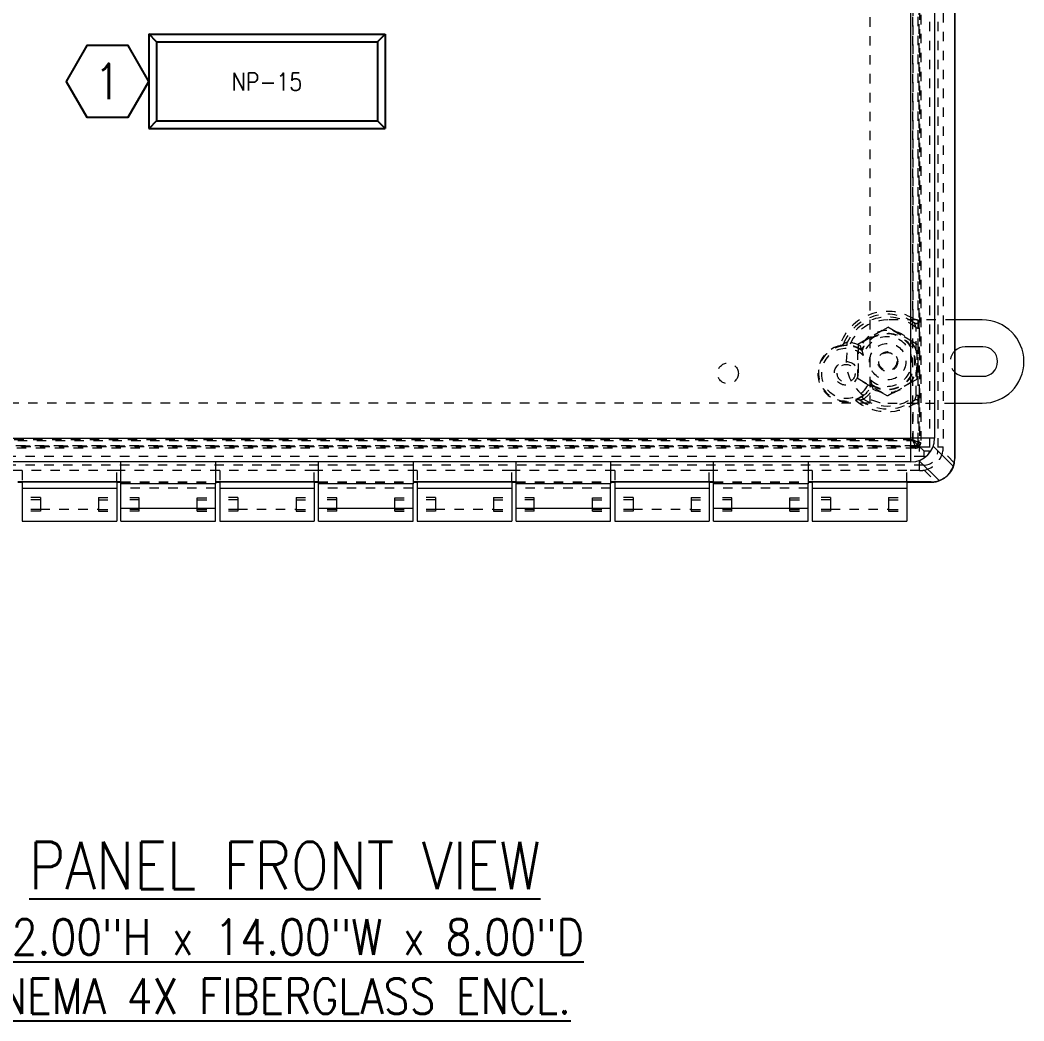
# Model space of a CAD drawing. Header units: inches. Extents: x -1 to 303, y -2 to 61.
# Drawn here: x 19.72 to 30.34, y 20.85 to 31.43 of the extents above; entities that cross this region are included whole.
import ezdxf
from ezdxf.enums import TextEntityAlignment as Align

# ---------------------------------------------------------------- set-up
doc = ezdxf.new("R2010")
doc.units = ezdxf.units.IN
doc.header["$LTSCALE"] = 0.75
doc.header["$MEASUREMENT"] = 0
doc.linetypes.add('HIDDEN', pattern=[0.1875, 0.125, -0.0625])
for name, color, linetype in [('BODY', 3, 'Continuous'), ('E-POWR-IDEN', 11, 'Continuous'), ('FRONT_DOOR', 1, 'Continuous'), ('PANEL', 150, 'Continuous'), ('PITEM', 20, 'Continuous')]:
    doc.layers.add(name, color=color, linetype=linetype)
doc.layers.add('G-Anno-Std-Note @ 4', color=151, linetype='Continuous', lineweight=25)
doc.styles.add('Note', font='romans.shx', dxfattribs={"width": 0.75})
doc.styles.add('ROMANS', font='romans.shx', dxfattribs={"width": 0.85})

# ---------------------------------------------------------------- blocks, each defined once
blk = doc.blocks.new('Anno_Hexagon')
at = {"color": 0, "linetype": 'ByBlock', "lineweight": -2}
blk.add_lwpolyline([(1.167, 0), (0.583, 1.01), (-0.583, 1.01), (-1.167, 0), (-0.583, -1.01), (0.583, -1.01)], close=True, dxfattribs=at)
at = {"color": 0, "linetype": 'ByBlock', "lineweight": -2, "style": 'Note', "width": 0.85}
blk.add_attdef('ID', text='', height=1, dxfattribs=at).set_placement((0, 0), align=Align.MIDDLE)
blk = doc.blocks.new('NP_1X2-25')
for p, q in [((-1.167, 0.918), (-1.25, 1.001)), ((1.168, 0.918), (1.25, 1)), ((-1.167, 0.082), (-1.25, -0.001)), ((1.168, 0.082), (1.25, 0))]:
    blk.add_line(p, q)
at = {"linetype": 'Continuous', "ltscale": 2}
for p, q in [((-1.25, 1), (-1.25, 0)), ((-1.25, 1), (1.25, 1)), ((1.25, 1), (1.25, 0)), ((-1.167, 0.918), (-1.167, 0.082)), ((-1.167, 0.918), (1.168, 0.918)), ((1.168, 0.918), (1.168, 0.082)), ((-1.25, 0), (1.25, 0)), ((-1.167, 0.082), (1.168, 0.082))]:
    blk.add_line(p, q, dxfattribs=at)
at = {"layer": 'PITEM', "style": 'ROMANS', "width": 0.85}
blk.add_attdef('NP-NO', text='', height=0.188, dxfattribs=at).set_placement((0, 0.496), align=Align.MIDDLE)

msp = doc.modelspace()

# ---------------------------------------------------------------- linework, layer by layer
at = {"layer": 'BODY', "linetype": 'Continuous', "lineweight": 15}
for p, q in [((29.6058796, 26.7947633), (29.6058796, 38.8403995)), ((29.8958796, 28.2598015), (29.6058796, 28.2598015)), ((29.9008797, 27.9758015), (29.7128799, 27.9758015)), ((29.7128799, 27.6638014), (29.9008797, 27.6638014)), ((29.6058796, 27.3798014), (29.8958796, 27.3798014)), ((19.6978798, 26.5448013), (19.7418799, 26.5448013)), ((19.7418799, 26.5448013), (19.7418799, 26.4828014)), ((20.7418798, 26.5448013), (20.7868799, 26.5448013)), ((20.7418798, 26.5448013), (20.7418798, 26.4828014)), ((21.7868798, 26.5448013), (21.8308799, 26.5448013)), ((21.8308799, 26.5448013), (21.8308799, 26.4828014)), ((22.8308798, 26.5448013), (22.8758798, 26.5448013)), ((22.8308798, 26.5448013), (22.8308798, 26.4828014)), ((23.8758798, 26.5448013), (23.9198798, 26.5448013)), ((23.9198798, 26.5448013), (23.9198798, 26.4828014)), ((24.9198799, 26.5448013), (24.9648798, 26.5448013)), ((24.9198799, 26.5448013), (24.9198799, 26.4828014)), ((25.9648797, 26.5448013), (26.0088798, 26.5448013)), ((26.0088798, 26.5448013), (26.0088798, 26.4828014)), ((27.0088797, 26.5448013), (27.0538797, 26.5448013)), ((27.0088797, 26.5448013), (27.0088797, 26.4828014)), ((28.0538799, 26.5448013), (28.0978797, 26.5448013)), ((28.0978797, 26.5448013), (28.0978797, 26.4828014)), ((29.0978796, 26.5448013), (29.3559179, 26.5448013)), ((29.0978796, 26.5448013), (29.0978796, 26.4828014)), ((19.7418799, 26.4828014), (20.7418798, 26.4828014)), ((19.7418799, 26.4828014), (19.7418799, 26.1328015)), ((20.7418798, 26.4828014), (20.7418798, 26.1328015)), ((21.8308799, 26.4828014), (22.8308798, 26.4828014)), ((21.8308799, 26.4828014), (21.8308799, 26.1328015)), ((22.8308798, 26.4828014), (22.8308798, 26.1328015)), ((23.9198798, 26.4828014), (24.9198799, 26.4828014)), ((23.9198798, 26.4828014), (23.9198798, 26.1328015)), ((24.9198799, 26.4828014), (24.9198799, 26.1328015)), ((26.0088798, 26.4828014), (27.0088797, 26.4828014)), ((26.0088798, 26.4828014), (26.0088798, 26.1328015)), ((27.0088797, 26.4828014), (27.0088797, 26.1328015)), ((28.0978797, 26.4828014), (29.0978796, 26.4828014)), ((28.0978797, 26.4828014), (28.0978797, 26.1328015)), ((29.0978796, 26.4828014), (29.0978796, 26.1328015)), ((19.7418799, 26.1328015), (20.7418798, 26.1328015)), ((21.8308799, 26.1328015), (22.8308798, 26.1328015)), ((23.9198798, 26.1328015), (24.9198799, 26.1328015)), ((26.0088798, 26.1328015), (27.0088797, 26.1328015)), ((28.0978797, 26.1328015), (29.0978796, 26.1328015))]:
    msp.add_line(p, q, dxfattribs=at)
at = {"layer": 'BODY', "linetype": 'HIDDEN', "lineweight": 0}
for p, q in [((29.2332168, 38.5335294), (29.2332168, 26.9174647)), ((29.4832166, 38.5054472), (29.4832166, 26.9174647)), ((29.2260689, 37.3860848), (29.2260689, 28.2533072)), ((29.1660782, 28.2729506), (29.1660782, 37.3664517)), ((29.6058796, 28.2598015), (28.8958797, 28.2598015)), ((29.2260783, 28.2533007), (29.2260692, 28.2533072)), ((28.57838, 28.0031102), (28.8958797, 28.1864189)), ((28.8958797, 28.180068), (28.5838799, 27.9999346)), ((28.8958797, 28.1864189), (29.21338, 28.0031102)), ((29.2078801, 27.9999346), (28.8958797, 28.180068)), ((29.1971302, 28.176524), (29.2271255, 28.176524)), ((29.1971302, 27.9371975), (29.1971302, 28.176524)), ((29.2271255, 28.176524), (29.2271255, 27.4634723)), ((28.57838, 27.6364927), (28.57838, 28.0031102)), ((28.5838799, 27.9999346), (28.5838799, 27.6396683)), ((29.2078801, 27.6396683), (29.2078801, 27.9999346)), ((29.21338, 28.0031102), (29.21338, 27.6364927)), ((28.8958797, 27.453184), (28.57838, 27.6364927)), ((28.5838799, 27.6396683), (28.8958797, 27.4595349)), ((28.8958797, 27.4595349), (29.2078801, 27.6396683)), ((29.21338, 27.6364927), (28.8958797, 27.453184)), ((29.1971302, 27.4634723), (29.1971302, 27.702799)), ((29.1971302, 27.4634723), (29.2271255, 27.4634723)), ((28.8958797, 27.3798014), (29.6058796, 27.3798014)), ((29.1660782, 26.984603), (29.1660782, 27.3670459)), ((29.2260689, 27.3866891), (29.2260689, 26.924612)), ((29.2260692, 27.3866892), (29.2260783, 27.3866957)), ((15.4956814, 26.984603), (29.1660782, 26.984603)), ((29.2332168, 26.9174647), (15.4285429, 26.9174647)), ((29.2260689, 26.924612), (15.4356907, 26.924612)), ((29.2260689, 26.924612), (29.2758799, 26.8748013)), ((29.2332168, 26.9174647), (29.4832166, 26.9174647)), ((29.2332168, 26.6674646), (29.2332168, 26.9174647)), ((29.2758799, 26.8748013), (29.3358799, 26.8748013)), ((29.2758799, 26.8748013), (29.2758799, 26.8148013)), ((29.5994105, 26.7509299), (29.4789369, 26.8714034)), ((29.6058796, 26.7947633), (29.6037852, 26.796858)), ((19.7418799, 26.6674646), (18.6528799, 26.6674646)), ((19.7418799, 26.6674646), (19.7418799, 26.546896)), ((20.7418798, 26.6674646), (19.7418799, 26.6674646)), ((20.7418798, 26.546896), (20.7418798, 26.6674646)), ((21.8308799, 26.6674646), (20.7418798, 26.6674646)), ((21.8308799, 26.6674646), (21.8308799, 26.546896)), ((22.8308798, 26.6674646), (21.8308799, 26.6674646)), ((22.8308798, 26.546896), (22.8308798, 26.6674646)), ((23.9198798, 26.6674646), (22.8308798, 26.6674646)), ((23.9198798, 26.6674646), (23.9198798, 26.546896)), ((24.9198799, 26.6674646), (23.9198798, 26.6674646)), ((24.9198799, 26.546896), (24.9198799, 26.6674646)), ((26.0088798, 26.6674646), (24.9198799, 26.6674646)), ((26.0088798, 26.6674646), (26.0088798, 26.546896)), ((27.0088797, 26.6674646), (26.0088798, 26.6674646)), ((27.0088797, 26.546896), (27.0088797, 26.6674646)), ((28.0978797, 26.6674646), (27.0088797, 26.6674646)), ((28.0978797, 26.6674646), (28.0978797, 26.546896)), ((29.0978796, 26.6674646), (28.0978797, 26.6674646)), ((29.0978796, 26.546896), (29.0978796, 26.6674646)), ((29.2332168, 26.6674646), (29.0978796, 26.6674646)), ((29.2792778, 26.6717446), (29.3997513, 26.551271)), ((19.7418799, 26.546896), (19.7418799, 26.5448013)), ((20.7418798, 26.546896), (20.7418798, 26.5448013)), ((20.7868799, 26.546896), (21.7868798, 26.546896)), ((20.7868799, 26.5448013), (21.7868798, 26.5448013)), ((21.8308799, 26.546896), (21.8308799, 26.5448013)), ((22.8308798, 26.546896), (22.8308798, 26.5448013)), ((22.8758798, 26.546896), (23.8758798, 26.546896)), ((22.8758798, 26.5448013), (23.8758798, 26.5448013)), ((23.9198798, 26.546896), (23.9198798, 26.5448013)), ((24.9198799, 26.546896), (24.9198799, 26.5448013)), ((24.9648798, 26.546896), (25.9648797, 26.546896)), ((24.9648798, 26.5448013), (25.9648797, 26.5448013)), ((26.0088798, 26.546896), (26.0088798, 26.5448013)), ((27.0088797, 26.546896), (27.0088797, 26.5448013)), ((27.0538797, 26.546896), (28.0538799, 26.546896)), ((27.0538797, 26.5448013), (28.0538799, 26.5448013)), ((28.0978797, 26.546896), (28.0978797, 26.5448013)), ((29.0978796, 26.546896), (29.0978796, 26.5448013)), ((29.3538235, 26.546896), (29.3559179, 26.5448013)), ((19.9348799, 26.3825726), (19.7418799, 26.3825726)), ((19.9348799, 26.3598014), (19.7418799, 26.3598014)), ((19.9348799, 26.3825726), (19.9348799, 26.3598014)), ((19.9348799, 26.3598014), (19.9348799, 26.2558015)), ((20.5488799, 26.3825726), (20.5488799, 26.3598014)), ((20.5488799, 26.3825726), (20.7418798, 26.3825726)), ((20.5488799, 26.3598014), (20.5488799, 26.2558015)), ((20.5488799, 26.3598014), (20.7418798, 26.3598014)), ((22.0238798, 26.3825726), (21.8308799, 26.3825726)), ((22.0238798, 26.3598014), (21.8308799, 26.3598014)), ((22.0238798, 26.3825726), (22.0238798, 26.3598014)), ((22.0238798, 26.3598014), (22.0238798, 26.2558015)), ((22.6378798, 26.3825726), (22.6378798, 26.3598014)), ((22.6378798, 26.3825726), (22.8308798, 26.3825726)), ((22.6378798, 26.3598014), (22.8308798, 26.3598014)), ((22.6378798, 26.3598014), (22.6378798, 26.2558015)), ((24.1128798, 26.3825726), (23.9198798, 26.3825726)), ((24.1128798, 26.3598014), (23.9198798, 26.3598014)), ((24.1128798, 26.3825726), (24.1128798, 26.3598014)), ((24.1128798, 26.3598014), (24.1128798, 26.2558015)), ((24.7268798, 26.3825726), (24.7268798, 26.3598014)), ((24.7268798, 26.3825726), (24.9198799, 26.3825726)), ((24.7268798, 26.3598014), (24.7268798, 26.2558015)), ((24.7268798, 26.3598014), (24.9198799, 26.3598014)), ((26.2018797, 26.3825726), (26.0088798, 26.3825726)), ((26.2018797, 26.3598014), (26.0088798, 26.3598014)), ((26.2018797, 26.3825726), (26.2018797, 26.3598014)), ((26.2018797, 26.3598014), (26.2018797, 26.2558015)), ((26.8158797, 26.3825726), (26.8158797, 26.3598014)), ((26.8158797, 26.3825726), (27.0088797, 26.3825726)), ((26.8158797, 26.3598014), (27.0088797, 26.3598014)), ((26.8158797, 26.3598014), (26.8158797, 26.2558015)), ((28.2908797, 26.3825726), (28.0978797, 26.3825726)), ((28.2908797, 26.3598014), (28.0978797, 26.3598014)), ((28.2908797, 26.3825726), (28.2908797, 26.3598014)), ((28.2908797, 26.3598014), (28.2908797, 26.2558015)), ((28.9048797, 26.3825726), (28.9048797, 26.3598014)), ((28.9048797, 26.3825726), (29.0978796, 26.3825726)), ((28.9048797, 26.3598014), (28.9048797, 26.2558015)), ((28.9048797, 26.3598014), (29.0978796, 26.3598014)), ((19.9348799, 26.2558015), (19.7418799, 26.2558015)), ((19.9348799, 26.2368202), (19.7418799, 26.2368202)), ((19.9348799, 26.2598413), (20.5488799, 26.2598413)), ((19.9348799, 26.2558015), (19.9348799, 26.2368202)), ((20.5488799, 26.2558015), (20.7418798, 26.2558015)), ((20.5488799, 26.2558015), (20.5488799, 26.2368202)), ((20.5488799, 26.2368202), (20.7418798, 26.2368202)), ((22.0238798, 26.2558015), (21.8308799, 26.2558015)), ((22.0238798, 26.2368202), (21.8308799, 26.2368202)), ((22.0238798, 26.2598413), (22.6378798, 26.2598413)), ((22.0238798, 26.2558015), (22.0238798, 26.2368202)), ((22.6378798, 26.2558015), (22.8308798, 26.2558015)), ((22.6378798, 26.2558015), (22.6378798, 26.2368202)), ((22.6378798, 26.2368202), (22.8308798, 26.2368202)), ((24.1128798, 26.2558015), (23.9198798, 26.2558015)), ((24.1128798, 26.2368202), (23.9198798, 26.2368202)), ((24.1128798, 26.2598413), (24.7268798, 26.2598413)), ((24.1128798, 26.2558015), (24.1128798, 26.2368202)), ((24.7268798, 26.2558015), (24.9198799, 26.2558015)), ((24.7268798, 26.2558015), (24.7268798, 26.2368202)), ((24.7268798, 26.2368202), (24.9198799, 26.2368202)), ((26.2018797, 26.2558015), (26.0088798, 26.2558015)), ((26.2018797, 26.2368202), (26.0088798, 26.2368202)), ((26.2018797, 26.2598413), (26.8158797, 26.2598413)), ((26.2018797, 26.2558015), (26.2018797, 26.2368202)), ((26.8158797, 26.2558015), (26.8158797, 26.2368202)), ((26.8158797, 26.2558015), (27.0088797, 26.2558015)), ((26.8158797, 26.2368202), (27.0088797, 26.2368202)), ((28.2908797, 26.2558015), (28.0978797, 26.2558015)), ((28.2908797, 26.2368202), (28.0978797, 26.2368202)), ((28.2908797, 26.2598413), (28.9048797, 26.2598413)), ((28.2908797, 26.2558015), (28.2908797, 26.2368202)), ((28.9048797, 26.2558015), (29.0978796, 26.2558015)), ((28.9048797, 26.2558015), (28.9048797, 26.2368202)), ((28.9048797, 26.2368202), (29.0978796, 26.2368202))]:
    msp.add_line(p, q, dxfattribs=at)
at = {"layer": 'BODY', "linetype": 'HIDDEN', "lineweight": 0, "flags": 128}
for points in [[(29.1505012, 28.2473118), (29.1508004, 28.2478043), (29.1516869, 28.2492633), (29.1531266, 28.2516326), (29.1550637, 28.2548211), (29.1574238, 28.2587062), (29.1601172, 28.263139), (29.1630393, 28.2679487), (29.1660782, 28.2729506)], [(28.4658457, 27.992746), (28.465868, 27.9934104), (28.4659272, 27.9951762), (28.4660211, 27.9979778), (28.4661455, 28.001709), (28.4662968, 28.0062304), (28.4664693, 28.0113716), (28.4666553, 28.0169393), (28.4668489, 28.0227246)], [(28.622393, 27.4479628), (28.6227643, 27.4474116), (28.6237517, 27.4459464), (28.6253186, 27.4436221), (28.6274054, 27.4405263), (28.6299339, 27.4367749), (28.6328091, 27.4325096), (28.6359225, 27.4278899), (28.6391579, 27.4230899)], [(29.1505012, 27.3926847), (29.1508004, 27.392192), (29.1516869, 27.3907329), (29.1531266, 27.3883637), (29.1550637, 27.3851752), (29.1574238, 27.3812901), (29.1601172, 27.3768575), (29.1630393, 27.3720478), (29.1660782, 27.3670459)], [(29.2260689, 26.924612), (29.2247395, 26.9259414), (29.2212055, 26.9294754), (29.2156, 26.9350812), (29.208133, 26.9425482), (29.1990855, 26.951596), (29.1887972, 26.961884), (29.1776554, 26.9730258), (29.1660782, 26.984603)]]:
    msp.add_lwpolyline(points, dxfattribs=at)
at = {"layer": 'BODY', "linetype": 'HIDDEN', "lineweight": 0}
for centre, radius in [((28.8958798, 27.8198014), 0.1925), ((28.8958798, 27.8198014), 0.105), ((28.8958798, 27.8198014), 0.095), ((28.4558798, 27.6949982), 0.095)]:
    msp.add_circle(centre, radius, dxfattribs=at)
for centre, radius, start, end in [((28.8908798, 27.8199982), 0.53, 58.71854932, 161.60987928), ((28.8908798, 27.8199982), 0.5, 54.84047997, 157.93182318), ((28.8958798, 27.8198014), 0.44, 90, 270), ((28.8908798, 27.8199982), 0.47, 49.33791712, 154.4478246), ((29.196069, 28.2533103), 0.0299999, 234.85297439, 359.99397015), ((29.196072, 28.253308), 0.0300063, 305.0541075, 359.98603951), ((28.8908798, 27.8199982), 0.32791, 20.94138718, 149.6730506), ((29.1960776, 28.2532988), 0.0299955, 234.84613465, 305.0554592), ((28.8908798, 27.8199982), 0.2979145, 236.60164374, 155.46303497), ((28.8908798, 27.8199982), 0.2923106, 235.3013613, 156.76331741), ((28.8908798, 27.8199982), 0.2623152, 226.41017061, 165.6545081), ((28.4558798, 27.6949982), 0.3, 103.08779029, 288.97688842), ((28.4558798, 27.6949982), 0.2923106, 55.3013613, 336.76331741), ((28.4558798, 27.6949982), 0.2623152, 46.41017061, 345.6545081), ((28.3997159, 28.0191228), 0.0299929, 279.81889113, 337.9295894), ((28.4558798, 27.6949982), 0.2979145, 56.60164374, 88.08296545), ((28.4558798, 27.6949982), 0.32791, 62.39162811, 88.08296545), ((29.7128798, 27.8198014), 0.156, 133.30622744, 226.69377256), ((28.8908798, 27.8199982), 0.32791, 242.39162811, 339.05861282), ((28.4558798, 27.6949982), 0.2979145, 303.98171326, 335.46303497), ((28.4558798, 27.6949982), 0.32791, 303.98171326, 329.6730506), ((28.8908798, 27.8199982), 0.53, 230.45479943, 301.28145068), ((28.5803539, 27.3905026), 0.0299932, 54.13631001, 112.24536733), ((28.8908798, 27.8199982), 0.5, 234.13285552, 305.15952003), ((28.8908798, 27.8199982), 0.47, 237.6168541, 310.66208288), ((29.196069, 27.3866859), 0.0299999, 0.00602985, 125.14702561), ((29.1960774, 27.3866983), 0.0299948, 55.65592202, 125.15410725), ((29.1991552, 27.3885832), 0.0266124, 7.37692684, 58.88989765), ((29.196073, 27.3866887), 0.0300053, 0.01307318, 55.65950029), ((29.2332166, 26.9174647), 0.25, 280.61710953, 349.38289047), ((29.2332166, 26.9174647), 0.25, 349.38289047, 0), ((29.2332166, 26.9174647), 0.25, 270, 280.61710953)]:
    msp.add_arc(centre, radius, start, end, dxfattribs=at)
at = {"layer": 'BODY', "linetype": 'Continuous', "lineweight": 15}
for centre, radius, start, end in [((29.8958798, 27.8198014), 0.44, 270, 90), ((29.7128798, 27.8198014), 0.156, 90, 133.30622744), ((29.9008798, 27.8198014), 0.156, 270, 90), ((29.7128798, 27.8198014), 0.156, 226.69377256, 270)]:
    msp.add_arc(centre, radius, start, end, dxfattribs=at)
at = {"layer": 'BODY', "linetype": 'HIDDEN', "lineweight": 0}
for centre, major_axis, ratio, start_param, end_param in [((29.3558417, 26.7948395), (0.1768305, -0.1768305), 0.9996954599, 5.497939437, 7.0684311773), ((29.347818, 26.8028632), (-0.2367507, 0.1006057), 0.9671936863, 3.3463969271, 3.5315481521), ((29.3552409, 26.7954403), (0.1767767, 0.1767767), 0.9893707306, 4.1122943353, 5.3124836255), ((29.347818, 26.8028632), (-0.1006057, 0.2367507), 0.9671936863, 2.7516371551, 2.9367883801)]:
    msp.add_ellipse(centre, major_axis=major_axis, ratio=ratio, start_param=start_param, end_param=end_param, dxfattribs=at)
for points, knots in [([(29.1660782, 28.2729506), (29.1731164, 28.2707811), (29.1818779, 28.2680804), (29.195941, 28.2635522), (29.2042599, 28.2607975), (29.2142031, 28.2574353), (29.2220716, 28.2547165), (29.2257226, 28.2534293), (29.2260201, 28.2533244), (29.2260689, 28.2533072)], [0, 0, 0, 0, 0.2304444187, 0.2868696749, 0.5005546388, 0.5521034488, 0.7513784944, 0.9592057134, 1, 1, 1, 1]), ([(29.2271255, 28.176524), (29.227125, 28.1782574), (29.2271219, 28.1888447), (29.2270647, 28.2067353), (29.2268897, 28.2271541), (29.2266596, 28.2416003), (29.2263854, 28.2512154), (29.2261808, 28.2526049), (29.2260783, 28.2533007)], [0, 0, 0, 0, 0.0483729925, 0.2954476664, 0.5000710602, 0.6739514839, 0.8367445418, 1, 1, 1, 1]), ([(29.1971302, 28.176524), (29.1967034, 28.1777541), (29.1941615, 28.1850816), (29.1899994, 28.1971145), (29.1852435, 28.2109211), (29.1818598, 28.2206945), (29.1801696, 28.2254316), (29.1791794, 28.2280515), (29.1789757, 28.2284469), (29.178807, 28.2287742)], [0, 0, 0, 0, 0.0570660003, 0.3399135169, 0.5576905837, 0.7264682797, 0.8688645205, 0.8914498083, 1, 1, 1, 1]), ([(28.4052056, 27.9906138), (28.4013285, 27.9899404), (28.3957189, 27.9889661), (28.3897806, 27.987621), (28.3879466, 27.9872056)], [0, 0, 0, 0, 0.6911593317, 1, 1, 1, 1]), ([(28.4048307, 27.9895692), (28.4048979, 27.9895408), (28.4051721, 27.9894249), (28.4103452, 27.9900398), (28.4241613, 27.9916232), (28.4436898, 27.9930355), (28.458512, 27.9928418), (28.4658457, 27.992746)], [0, 0, 0, 0, 0.0714174734, 0.2912334861, 0.531907454, 0.7683990304, 1, 1, 1, 1]), ([(28.4048307, 27.9895692), (28.4048638, 27.9896614), (28.4049886, 27.9900097), (28.4051136, 27.9903578), (28.4052056, 27.9906138)], [0, 0, 0, 0, 0.2647688856, 1, 1, 1, 1]), ([(28.4052056, 27.9906138), (28.4086225, 27.9915676), (28.416535, 27.9937765), (28.4236005, 28.0005859), (28.4267611, 28.0060242), (28.4277109, 28.008346), (28.4277298, 28.0083922)], [0, 0, 0, 0, 0.3128851925, 0.7245530589, 0.9945109607, 1, 1, 1, 1]), ([(28.4668489, 28.0227246), (28.4621349, 28.0212946), (28.4527946, 28.0184611), (28.4405254, 28.0135612), (28.4321859, 28.0098189), (28.4286847, 28.0082333), (28.4276156, 28.0078106), (28.4275454, 28.0078391), (28.427511, 28.0078531)], [0, 0, 0, 0, 0.2596993098, 0.5145696882, 0.7490294945, 0.8784930108, 0.9404590856, 1, 1, 1, 1]), ([(28.4277298, 28.0083922), (28.4276924, 28.0083002), (28.4276194, 28.0081204), (28.4275466, 28.0079408), (28.427511, 28.0078531)], [0, 0, 0, 0, 0.5117332812, 1, 1, 1, 1]), ([(28.6198691, 27.9437162), (28.6197625, 27.9440872), (28.6195499, 27.9448266), (28.618088, 27.9499117), (28.6154237, 27.9591899), (28.6117692, 27.9718836), (28.6090377, 27.9814364), (28.6078616, 27.9855012), (28.6078414, 27.9855709)], [0, 0, 0, 0, 0.1362143239, 0.2714872255, 0.4799761308, 0.7784253856, 0.9962051903, 1, 1, 1, 1]), ([(28.6222803, 27.9353237), (28.6223825, 27.9349684), (28.6225861, 27.9342601), (28.6239829, 27.9293999), (28.6266438, 27.9201395), (28.6310905, 27.9046721), (28.6347222, 27.8920027), (28.6367223, 27.8850661), (28.6367438, 27.8849915)], [0, 0, 0, 0, 0.11464661, 0.2285840585, 0.3991647208, 0.6697207699, 0.9964478803, 1, 1, 1, 1]), ([(29.1971302, 27.702799), (29.1971523, 27.7029182), (29.2077755, 27.7601871), (29.2115196, 27.8397097), (29.2008265, 27.9172705), (29.1971523, 27.9370783), (29.1971302, 27.9371975)], [0, 0, 0, 0, 0.0015463451, 0.7430123121, 0.9984536549, 1, 1, 1, 1]), ([(28.7100159, 27.6300048), (28.7100372, 27.6299303), (28.7120228, 27.6229896), (28.7156738, 27.6103258), (28.7201153, 27.5948567), (28.7227768, 27.5855965), (28.7241737, 27.5807362), (28.7243769, 27.5800281), (28.7244788, 27.5796729)], [0, 0, 0, 0, 0.0035453565, 0.3302772901, 0.6008360962, 0.771417045, 0.8853546849, 1, 1, 1, 1]), ([(28.7268906, 27.5712801), (28.7269973, 27.5709092), (28.72721, 27.5701698), (28.7286705, 27.5650845), (28.731338, 27.555807), (28.7349827, 27.5431106), (28.7377323, 27.533563), (28.7388977, 27.5294951), (28.7389177, 27.5294255)], [0, 0, 0, 0, 0.1362145953, 0.2714862575, 0.4799777489, 0.778424967, 0.9962080158, 1, 1, 1, 1]), ([(28.5534358, 27.4113033), (28.5575289, 27.4127711), (28.5632976, 27.4148398), (28.5683915, 27.4169609), (28.5698711, 27.417577)], [0, 0, 0, 0, 0.7095444929, 1, 1, 1, 1]), ([(28.622393, 27.4479628), (28.6164881, 27.4441468), (28.6049404, 27.4366842), (28.5894772, 27.4283532), (28.5779218, 27.4226616), (28.5702722, 27.4191124), (28.5694265, 27.4185483), (28.5689993, 27.4182634)], [0, 0, 0, 0, 0.2218737296, 0.4339068543, 0.6254405749, 0.8108011119, 1, 1, 1, 1]), ([(28.5698711, 27.417577), (28.5696572, 27.4177451), (28.5693663, 27.4179738), (28.5690761, 27.4182028), (28.5689993, 27.4182634)], [0, 0, 0, 0, 0.7352311623, 1, 1, 1, 1]), ([(28.5698711, 27.417577), (28.5732529, 27.4185791), (28.5811012, 27.4209046), (28.5907147, 27.4189074), (28.596298, 27.4159758), (28.5983573, 27.4144978), (28.598398, 27.4144686)], [0, 0, 0, 0, 0.311027314, 0.7218122726, 0.9945086543, 1, 1, 1, 1]), ([(28.5979257, 27.4148095), (28.5981157, 27.4148877), (28.5983444, 27.414982), (28.6006875, 27.4153299), (28.6050474, 27.4158954), (28.6140919, 27.4172503), (28.6258329, 27.4194575), (28.6346014, 27.4218477), (28.6391579, 27.4230899)], [0, 0, 0, 0, 0.132683237, 0.1597426264, 0.328352059, 0.520765409, 0.7509622794, 1, 1, 1, 1]), ([(28.5979257, 27.4148095), (28.5980026, 27.4147539), (28.5981599, 27.4146401), (28.5983174, 27.4145266), (28.598398, 27.4144686)], [0, 0, 0, 0, 0.4882668662, 1, 1, 1, 1]), ([(29.1971302, 27.4634723), (29.1946905, 27.456432), (29.1903516, 27.4439108), (29.1849109, 27.4281061), (29.1814743, 27.4181968), (29.1798283, 27.4136381), (29.1790622, 27.411657), (29.1788978, 27.411377), (29.178807, 27.4112223)], [0, 0, 0, 0, 0.3255369699, 0.578965805, 0.7640923059, 0.8733767173, 0.9300207212, 1, 1, 1, 1]), ([(29.2260783, 27.3866955), (29.2261336, 27.3869213), (29.226311, 27.3876459), (29.226593, 27.3950528), (29.226875, 27.4111268), (29.2270843, 27.4345482), (29.227111, 27.4533059), (29.2271255, 27.4634723)], [0, 0, 0, 0, 0.0885340561, 0.2841906624, 0.478663334, 0.717442862, 1, 1, 1, 1]), ([(29.2260689, 27.3866891), (29.2254616, 27.3864748), (29.2242654, 27.3860528), (29.2163044, 27.383277), (29.2041777, 27.3791585), (29.1870571, 27.3735221), (29.173333, 27.3692855), (29.1660782, 27.3670459)], [0, 0, 0, 0, 0.1846409396, 0.3636792449, 0.549743542, 0.7619869028, 1, 1, 1, 1])]:
    msp.add_open_spline(points, degree=3, knots=knots, dxfattribs=at)
for points in [[(28.6222803, 27.9353237), (28.6198691, 27.9437162)], [(28.7244788, 27.5796729), (28.7268906, 27.5712801)]]:
    msp.add_open_spline(points, degree=1, dxfattribs=at)
at = {"layer": 'FRONT_DOOR', "linetype": 'Continuous', "lineweight": 15}
for p, q in [((29.6037852, 38.8124668), (29.6037852, 26.796858)), ((29.6058796, 38.8446874), (29.6058796, 26.7947633)), ((29.1414579, 27.0092233), (29.1414579, 38.6208091)), ((29.3914583, 38.53527), (29.3914583, 27.0092233)), ((15.5203017, 27.0092233), (29.1414579, 27.0092233)), ((29.3914583, 27.0092233), (29.1414579, 27.0092233)), ((29.1414579, 26.7592232), (29.1414579, 27.0092233)), ((29.3766563, 26.9244785), (29.5887972, 26.7123379)), ((29.1414579, 26.7592232), (15.5203017, 26.7592232)), ((20.7868799, 26.5288489), (20.7868799, 26.7592232)), ((21.7868798, 26.7592232), (21.7868798, 26.5288489)), ((22.8758798, 26.5288489), (22.8758798, 26.7592232)), ((23.8758798, 26.7592232), (23.8758798, 26.5288489)), ((24.9648798, 26.5288489), (24.9648798, 26.7592232)), ((25.9648797, 26.7592232), (25.9648797, 26.5288489)), ((27.0538797, 26.5288489), (27.0538797, 26.7592232)), ((28.0538799, 26.7592232), (28.0538799, 26.5288489)), ((29.4383436, 26.561884), (29.2262027, 26.7740246)), ((29.6037852, 26.796858), (29.6058796, 26.7947633)), ((20.7868799, 26.546896), (19.6978798, 26.546896)), ((20.7868799, 26.5448013), (19.6978798, 26.5448013)), ((22.8758798, 26.546896), (21.7868798, 26.546896)), ((22.8758798, 26.5448013), (21.7868798, 26.5448013)), ((24.9648798, 26.546896), (23.8758798, 26.546896)), ((24.9648798, 26.5448013), (23.8758798, 26.5448013)), ((27.0538797, 26.546896), (25.9648797, 26.546896)), ((27.0538797, 26.5448013), (25.9648797, 26.5448013)), ((29.3538235, 26.546896), (28.0538799, 26.546896)), ((29.3559179, 26.5448013), (28.0538799, 26.5448013)), ((29.3559179, 26.5448013), (29.3538235, 26.546896)), ((21.7868798, 26.5288489), (20.7868799, 26.5288489)), ((20.7868799, 26.2671863), (20.7868799, 26.5288489)), ((21.7868798, 26.2671863), (21.7868798, 26.5288489)), ((23.8758798, 26.5288489), (22.8758798, 26.5288489)), ((22.8758798, 26.2671863), (22.8758798, 26.5288489)), ((23.8758798, 26.2671863), (23.8758798, 26.5288489)), ((25.9648797, 26.5288489), (24.9648798, 26.5288489)), ((24.9648798, 26.2671863), (24.9648798, 26.5288489)), ((25.9648797, 26.2671863), (25.9648797, 26.5288489)), ((28.0538799, 26.5288489), (27.0538797, 26.5288489)), ((27.0538797, 26.2671863), (27.0538797, 26.5288489)), ((28.0538799, 26.2671863), (28.0538799, 26.5288489)), ((21.7868798, 26.2671863), (20.7868799, 26.2671863)), ((20.7868799, 26.1328015), (20.7868799, 26.2671863)), ((21.7868798, 26.1328015), (21.7868798, 26.2671863)), ((23.8758798, 26.2671863), (22.8758798, 26.2671863)), ((22.8758798, 26.1328015), (22.8758798, 26.2671863)), ((23.8758798, 26.1328015), (23.8758798, 26.2671863)), ((25.9648797, 26.2671863), (24.9648798, 26.2671863)), ((24.9648798, 26.1328015), (24.9648798, 26.2671863)), ((25.9648797, 26.1328015), (25.9648797, 26.2671863)), ((28.0538799, 26.2671863), (27.0538797, 26.2671863)), ((27.0538797, 26.1328015), (27.0538797, 26.2671863)), ((28.0538799, 26.1328015), (28.0538799, 26.2671863)), ((20.7868799, 26.1328015), (21.7868798, 26.1328015)), ((22.8758798, 26.1328015), (23.8758798, 26.1328015)), ((24.9648798, 26.1328015), (25.9648797, 26.1328015)), ((27.0538797, 26.1328015), (28.0538799, 26.1328015))]:
    msp.add_line(p, q, dxfattribs=at)
at = {"layer": 'FRONT_DOOR', "linetype": 'HIDDEN', "lineweight": 0}
for p, q in [((29.3358799, 38.4112372), (29.3358799, 26.8748013)), ((29.42588, 38.4112372), (29.42588, 26.8748013)), ((29.1579424, 38.262323), (29.1579424, 26.9927388)), ((29.2179337, 26.9648014), (29.2179337, 38.2843679)), ((29.2458798, 38.2843679), (29.2458798, 26.9648014)), ((29.1579424, 26.9927388), (15.5038172, 26.9927388)), ((29.2179337, 26.9648014), (29.2458798, 26.9648014)), ((15.4758799, 26.9327478), (29.1858798, 26.9327478)), ((29.1858798, 26.9048014), (15.4758799, 26.9048014)), ((29.1858798, 26.9327478), (29.1858798, 26.9048014)), ((29.2758799, 26.8148013), (15.3858798, 26.8148013)), ((29.2758799, 26.7248015), (15.3858798, 26.7248015)), ((21.7868798, 26.4828014), (20.7868799, 26.4828014)), ((23.8758798, 26.4828014), (22.8758798, 26.4828014)), ((25.9648797, 26.4828014), (24.9648798, 26.4828014)), ((28.0538799, 26.4828014), (27.0538797, 26.4828014)), ((20.9798798, 26.3787828), (20.7868799, 26.3787828)), ((20.9798798, 26.3598014), (20.7868799, 26.3598014)), ((20.9798798, 26.3598014), (20.9798798, 26.3787828)), ((20.9798798, 26.2558015), (20.9798798, 26.3598014)), ((21.5938798, 26.3787828), (21.7868798, 26.3787828)), ((21.5938798, 26.3598014), (21.5938798, 26.3787828)), ((21.5938798, 26.2558015), (21.5938798, 26.3598014)), ((21.5938798, 26.3598014), (21.7868798, 26.3598014)), ((23.0688798, 26.3787828), (22.8758798, 26.3787828)), ((23.0688798, 26.3598014), (22.8758798, 26.3598014)), ((23.0688798, 26.3598014), (23.0688798, 26.3787828)), ((23.0688798, 26.2558015), (23.0688798, 26.3598014)), ((23.6828798, 26.3787828), (23.8758798, 26.3787828)), ((23.6828798, 26.3598014), (23.6828798, 26.3787828)), ((23.6828798, 26.3598014), (23.8758798, 26.3598014)), ((23.6828798, 26.2558015), (23.6828798, 26.3598014)), ((25.1578799, 26.3787828), (24.9648798, 26.3787828)), ((25.1578799, 26.3598014), (24.9648798, 26.3598014)), ((25.1578799, 26.3598014), (25.1578799, 26.3787828)), ((25.1578799, 26.2558015), (25.1578799, 26.3598014)), ((25.7718799, 26.3787828), (25.9648797, 26.3787828)), ((25.7718799, 26.3598014), (25.7718799, 26.3787828)), ((25.7718799, 26.2558015), (25.7718799, 26.3598014)), ((25.7718799, 26.3598014), (25.9648797, 26.3598014)), ((27.24688, 26.3787828), (27.0538797, 26.3787828)), ((27.24688, 26.3598014), (27.0538797, 26.3598014)), ((27.24688, 26.3598014), (27.24688, 26.3787828)), ((27.24688, 26.2558015), (27.24688, 26.3598014)), ((27.86088, 26.3787828), (28.0538799, 26.3787828)), ((27.86088, 26.3598014), (27.86088, 26.3787828)), ((27.86088, 26.3598014), (28.0538799, 26.3598014)), ((27.86088, 26.2558015), (27.86088, 26.3598014)), ((20.9798798, 26.2558015), (20.7868799, 26.2558015)), ((20.9798798, 26.2368202), (20.7868799, 26.2368202)), ((20.9798798, 26.2368202), (20.9798798, 26.2558015)), ((21.5938798, 26.2558015), (21.7868798, 26.2558015)), ((21.5938798, 26.2368202), (21.5938798, 26.2558015)), ((21.5938798, 26.2368202), (21.7868798, 26.2368202)), ((23.0688798, 26.2558015), (22.8758798, 26.2558015)), ((23.0688798, 26.2368202), (22.8758798, 26.2368202)), ((23.0688798, 26.2368202), (23.0688798, 26.2558015)), ((23.6828798, 26.2558015), (23.8758798, 26.2558015)), ((23.6828798, 26.2368202), (23.6828798, 26.2558015)), ((23.6828798, 26.2368202), (23.8758798, 26.2368202)), ((25.1578799, 26.2558015), (24.9648798, 26.2558015)), ((25.1578799, 26.2368202), (24.9648798, 26.2368202)), ((25.1578799, 26.2368202), (25.1578799, 26.2558015)), ((25.7718799, 26.2558015), (25.9648797, 26.2558015)), ((25.7718799, 26.2368202), (25.7718799, 26.2558015)), ((25.7718799, 26.2368202), (25.9648797, 26.2368202)), ((27.24688, 26.2558015), (27.0538797, 26.2558015)), ((27.24688, 26.2368202), (27.0538797, 26.2368202)), ((27.24688, 26.2368202), (27.24688, 26.2558015)), ((27.86088, 26.2368202), (27.86088, 26.2558015)), ((27.86088, 26.2558015), (28.0538799, 26.2558015)), ((27.86088, 26.2368202), (28.0538799, 26.2368202))]:
    msp.add_line(p, q, dxfattribs=at)
at = {"layer": 'FRONT_DOOR', "linetype": 'Continuous', "lineweight": 15}
msp.add_arc((29.141458, 27.0092232), 0.25, 270, 0, dxfattribs=at)
at = {"layer": 'FRONT_DOOR', "linetype": 'HIDDEN', "lineweight": 0}
for centre, radius in [((29.1858798, 26.9648014), 0.06), ((29.2758798, 26.8748014), 0.15), ((29.2758798, 26.8748014), 0.06)]:
    msp.add_arc(centre, radius, 270, 0, dxfattribs=at)
at = {"layer": 'FRONT_DOOR', "linetype": 'Continuous', "lineweight": 15}
for centre, major_axis, ratio, start_param, end_param in [((29.3558417, 26.7948395), (0.1768305, -0.1768305), 0.9996954599, 5.497939437, 7.0684311773), ((29.3504145, 26.8002668), (-0.2338642, 0.099354), 0.981238143, 3.1908743215, 3.5365533947), ((29.3559513, 26.7947299), (0.1767767, 0.1767767), 0.9852936742, 4.2728221835, 5.1519557773), ((29.3504145, 26.8002668), (-0.099354, 0.2338642), 0.981238143, 2.7466319125, 3.0923109857)]:
    msp.add_ellipse(centre, major_axis=major_axis, ratio=ratio, start_param=start_param, end_param=end_param, dxfattribs=at)
at = {"layer": 'FRONT_DOOR', "linetype": 'HIDDEN', "lineweight": 0}
for points, knots in [([(29.1858798, 26.9327478), (29.1857711, 26.9330295), (29.1855495, 26.9336038), (29.1838272, 26.9373715), (29.1810991, 26.9433356), (29.1766453, 26.9530269), (29.1688575, 26.9691783), (29.1619697, 26.9840458), (29.1579424, 26.9927388)], [0, 0, 0, 0, 0.117565274, 0.2396753108, 0.3672353131, 0.5010351926, 0.7082582043, 1, 1, 1, 1]), ([(29.2179337, 26.9648014), (29.2176254, 26.9649163), (29.2170012, 26.965149), (29.2130192, 26.9669408), (29.207033, 26.969705), (29.1966859, 26.9745195), (29.1801315, 26.9822893), (29.1653421, 26.989254), (29.1579424, 26.9927388)], [0, 0, 0, 0, 0.1237015124, 0.2504932931, 0.3715130625, 0.5009549058, 0.7503086738, 1, 1, 1, 1]), ([(29.1858798, 26.9327478), (29.1900796, 26.9332306), (29.1984786, 26.9341961), (29.2090727, 26.9416085), (29.216485, 26.9522027), (29.2174508, 26.9606016), (29.2179337, 26.9648014)], [0, 0, 0, 0, 0.2500165656, 0.4999994274, 0.7499822892, 1, 1, 1, 1])]:
    msp.add_open_spline(points, degree=3, knots=knots, dxfattribs=at)
at = {"layer": 'PANEL', "linetype": 'HIDDEN', "lineweight": 0}
for p, q in [((28.7058799, 38.2599981), (28.7058799, 27.3799982)), ((28.7058799, 27.3799982), (15.9558797, 27.3799982))]:
    msp.add_line(p, q, dxfattribs=at)
for centre, radius in [((28.4558798, 27.6949982), 0.125), ((27.2058798, 27.6949982), 0.11)]:
    msp.add_circle(centre, radius, dxfattribs=at)

# ---------------------------------------------------------------- block references
at = {"linetype": 'Continuous'}
msp.add_blockref('NP_1X2-25', (22.3308798, 30.2820036), dxfattribs=at).add_auto_attribs({'NP-NO': 'NP-15'})
at = {"layer": 'G-Anno-Std-Note @ 4', "xscale": 0.375, "yscale": 0.375, "zscale": 0.375}
msp.add_blockref('Anno_Hexagon', (20.6433798, 30.7820036), dxfattribs=at).add_auto_attribs({'ID': '1'})

# ---------------------------------------------------------------- texts
at = {"layer": 'E-POWR-IDEN', "width": 30.538043819, "attachment_point": 8, "style": 'ROMANS'}
for s, insert, char_height in [('{\\LPANEL FRONT VIEW}', (22.5201219, 22.2416465), 0.5), ('{\\L12.00"H x 14.00"W x 8.00"D\\PNEMA 4X FIBERGLASS ENCL.}', (22.5201219, 20.924763), 0.375)]:
    msp.add_mtext(s, dxfattribs=dict(at, insert=insert, char_height=char_height))

doc.saveas('drawing.dxf')
